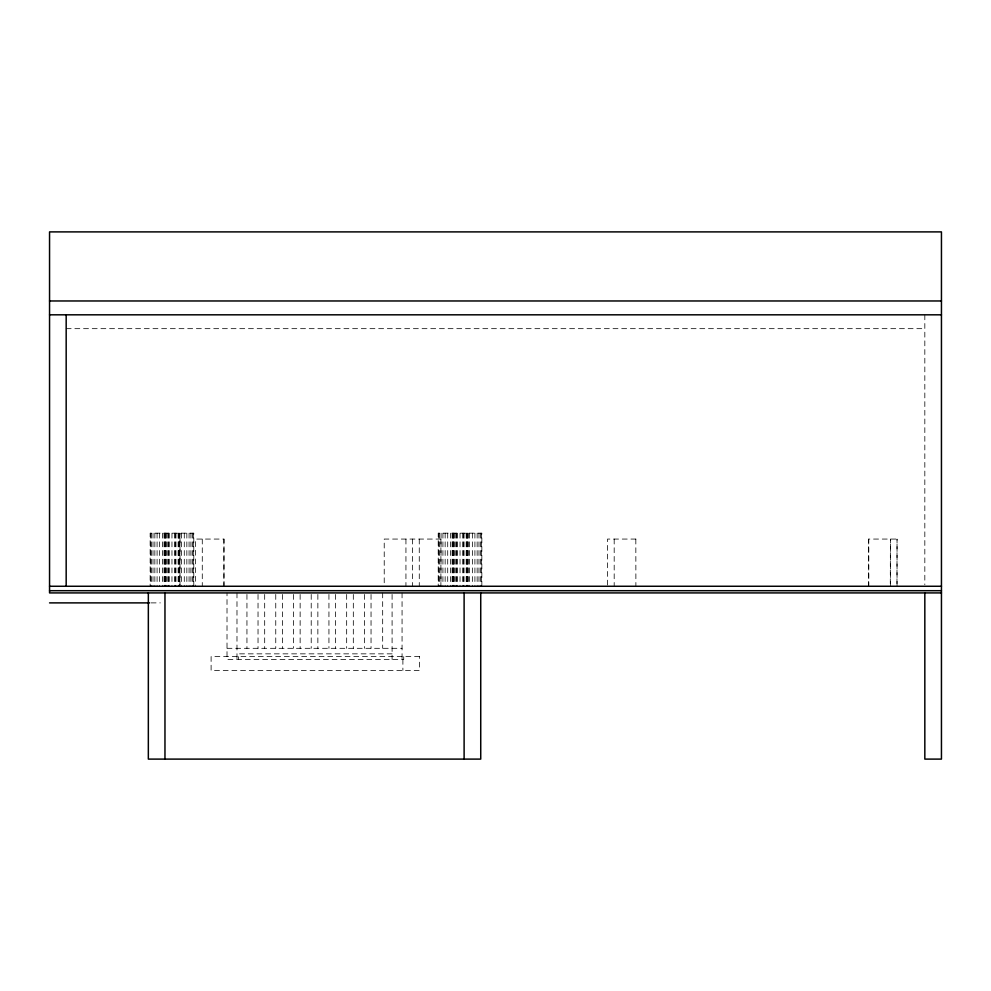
<?xml version="1.0" encoding="UTF-8"?>
<svg xmlns="http://www.w3.org/2000/svg" width="991" height="991" viewBox="0 0 991 991"><rect width="100%" height="100%" fill="white"/><g stroke="black" fill="none" stroke-linecap="round" stroke-linejoin="round"><path stroke-width="0.74" stroke-dasharray="4.96 3.72" d="M66.174 328.665L924.826 328.665M440.97 539.067L384.223 539.067L384.223 586.263M635.888 539.067L607.52 539.067L607.52 586.263M868.686 586.263L868.686 539.067L897.128 539.067M151.115 602.887L160.344 602.887M227.013 648.312L402.061 648.312M392.089 653.849L238.645 653.849L238.645 659.387M924.826 314.816L924.826 584.715M890.475 586.263L890.389 539.067L890.29 586.263M868.735 539.067L868.773 586.263M635.826 539.067L635.888 586.263M614.185 539.067L614.185 586.263M481.849 586.263L481.849 533.17L438.208 533.17L438.208 586.263M481.366 533.17L481.366 586.263M480.4 533.17L480.4 586.263M478.975 533.17L478.975 586.263M477.142 533.17L477.142 586.263M474.912 533.17L474.912 586.263M472.36 533.17L472.36 586.263M469.523 533.17L469.523 586.263M468.062 533.17L468.062 586.263M467.938 533.17L467.938 586.263M467.579 533.17L467.579 586.263M466.984 533.17L466.984 586.263M466.476 533.17L466.476 586.263M466.179 533.17L466.179 586.263M464.048 533.17L464.048 586.263M463.293 533.17L463.293 586.263M462.772 533.17L462.772 586.263M460.035 533.17L460.035 586.263M457.285 533.17L457.285 586.263M456.764 533.17L456.764 586.263M456.009 533.17L456.009 586.263M454.869 533.17L454.869 586.263M453.878 533.17L453.878 586.263M453.581 533.17L453.581 586.263M453.073 533.17L453.073 586.263M452.478 533.17L452.478 586.263M452.119 533.17L452.119 586.263M450.533 533.17L450.533 586.263M447.709 533.17L447.709 586.263M445.145 533.17L445.145 586.263M442.927 533.17L442.927 586.263M441.082 533.17L440.97 586.263M440.896 539.067L440.896 586.263M439.657 533.17L439.657 586.263M438.703 533.17L438.703 586.263M419.255 539.067L419.28 586.263M412.603 539.067L412.615 586.263M405.938 539.067L405.938 586.263M403.721 656.612L403.721 659.387L227.013 659.387L227.013 592.915M402.891 659.387L402.891 670.461M402.061 592.915L402.061 659.387M392.089 594.451L392.089 659.387M382.675 592.915L382.675 648.312M371.043 594.451L371.043 648.312M364.391 594.451L364.391 648.312M353.316 594.451L353.316 648.312M346.664 594.451L346.664 648.312M335.59 594.451L335.59 648.312M328.938 594.451L328.938 648.312M317.863 594.451L317.863 648.312M311.211 594.451L311.211 648.312M300.137 594.451L300.137 648.312M293.485 594.451L293.485 648.312M282.41 594.451L282.41 648.312M275.758 594.451L275.758 648.312M264.684 594.451L264.684 648.312M258.032 594.451L258.032 648.312M246.945 594.451L246.945 648.312M236.985 592.915L236.985 659.387M223.991 586.263L223.991 539.067L195.611 539.067L195.611 586.263M223.916 539.067L223.916 586.263M202.275 539.067L202.275 586.263M193.79 586.263L193.79 533.17L150.149 533.17L150.149 586.263M193.295 533.17L193.295 586.263M192.328 533.17L192.328 586.263M190.916 533.17L190.916 586.263M189.07 533.17L189.07 586.263M186.853 533.17L186.853 586.263M184.289 533.17L184.289 586.263M181.452 533.17L181.452 586.263M179.507 533.17L179.507 586.263M178.925 533.17L178.925 586.263M178.417 533.17L178.417 586.263M178.12 533.17L178.12 586.263M175.977 533.17L175.977 586.263M175.221 533.17L175.221 586.263M174.713 533.17L174.713 586.263M171.963 533.17L171.963 586.263M169.213 533.17L169.213 586.263M168.705 533.17L168.705 586.263M167.95 533.17L167.95 586.263M166.798 533.17L166.798 586.263M165.807 533.17L165.807 586.263M165.509 533.17L165.509 586.263M165.001 533.17L165.001 586.263M164.419 533.17L164.419 586.263M164.048 533.17L164.048 586.263M162.474 533.17L162.474 586.263M159.638 533.17L159.638 586.263M157.086 533.17L157.086 586.263M154.856 533.17L154.856 586.263M153.01 533.17L153.01 586.263M151.598 533.17L151.598 586.263M150.632 533.17L150.632 586.263M419.515 656.612L211.108 656.612L211.108 670.461L419.515 670.461L419.515 656.612M897.041 586.263L897.041 539.067L896.966 586.263M179.99 586.263L179.99 533.17L179.879 586.263"/><path stroke-width="1.49" d="M49.55 300.967L941.45 300.967M49.55 314.816L941.45 314.816M49.55 586.263L941.45 586.263M49.55 590.698L941.45 590.698M941.45 592.915L49.55 592.915L49.55 231.894L941.45 231.894L941.45 759.106L924.826 759.106L924.826 592.915M49.55 602.887L149.579 602.887M480.734 592.915L480.734 759.106L148.34 759.106L148.34 592.915M464.11 592.915L464.11 759.106M164.964 592.915L164.964 759.106M66.174 314.816L66.174 586.263"/></g></svg>
